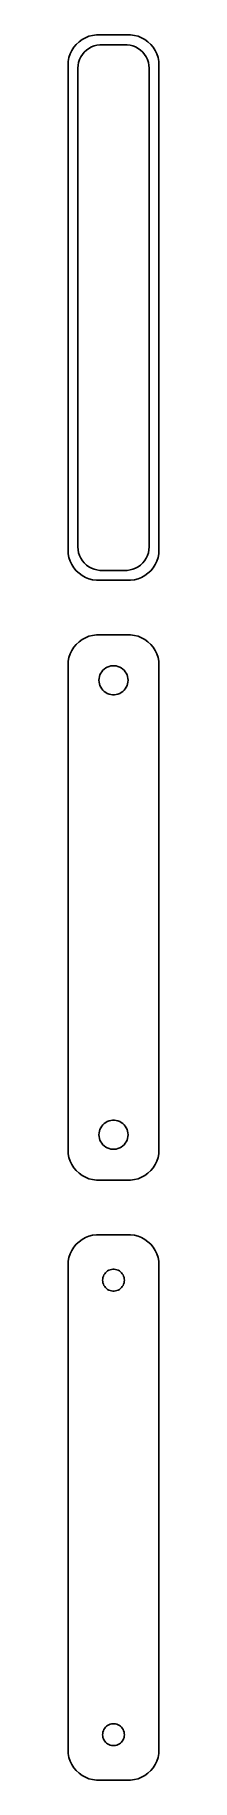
# Model space of a CAD drawing. Header units: metres. Extents: x -8 to 8, y 153 to 441.
import ezdxf

# ---------------------------------------------------------------- set-up
doc = ezdxf.new("R2010")
doc.units = ezdxf.units.M

msp = doc.modelspace()

# ---------------------------------------------------------------- linework, layer by layer
for p, q in [((-4.04507, 440.755), (-4.62889, 440.524)), ((-3.4369, 440.911), (-4.04507, 440.755)), ((-2.81395, 440.99), (-3.4369, 440.911)), ((2.81395, 440.99), (-2.81395, 440.99)), ((3.4369, 440.911), (2.81395, 440.99)), ((4.04507, 440.755), (3.4369, 440.911)), ((4.62889, 440.524), (4.04507, 440.755)), ((-7.14888, 437.841), (-7.34291, 437.243)), ((-6.88153, 438.409), (-7.14888, 437.841)), ((-6.54507, 438.939), (-6.88153, 438.409)), ((-6.14484, 439.423), (-6.54507, 438.939)), ((-5.68712, 439.853), (-6.14484, 439.423)), ((-5.17912, 440.222), (-5.68712, 439.853)), ((-5.3936, 437.366), (-5.13301, 437.776)), ((-4.62889, 440.524), (-5.17912, 440.222)), ((-5.13301, 437.776), (-4.82301, 438.151)), ((-4.82301, 438.151), (-4.46851, 438.484)), ((-4.46851, 438.484), (-4.07506, 438.77)), ((-4.07506, 438.77), (-3.64888, 439.004)), ((-3.64888, 439.004), (-3.1967, 439.183)), ((-3.1967, 439.183), (-2.72565, 439.304)), ((-2.72565, 439.304), (-2.24316, 439.365)), ((-2.24316, 439.365), (2.24316, 439.365)), ((2.24316, 439.365), (2.72565, 439.304)), ((2.72565, 439.304), (3.1967, 439.183)), ((3.1967, 439.183), (3.64888, 439.004)), ((3.64888, 439.004), (4.07506, 438.77)), ((4.07506, 438.77), (4.46851, 438.484)), ((4.46851, 438.484), (4.82301, 438.151)), ((5.17912, 440.222), (4.62889, 440.524)), ((4.82301, 438.151), (5.13301, 437.776)), ((5.13301, 437.776), (5.3936, 437.366)), ((5.68712, 439.853), (5.17912, 440.222)), ((6.14484, 439.423), (5.68712, 439.853)), ((6.54507, 438.939), (6.14484, 439.423)), ((6.88153, 438.409), (6.54507, 438.939)), ((7.14888, 437.841), (6.88153, 438.409)), ((7.34291, 437.243), (7.14888, 437.841)), ((-7.46057, 436.627), (-7.5, 436)), ((-7.5, 436), (-7.5, 356)), ((-7.34291, 437.243), (-7.46057, 436.627)), ((-5.87262, 435.5), (-5.84209, 435.985)), ((-5.87262, 356.5), (-5.87262, 435.5)), ((-5.84209, 435.985), (-5.75096, 436.463)), ((-5.75096, 436.463), (-5.60068, 436.926)), ((-5.60068, 436.926), (-5.3936, 437.366)), ((5.3936, 437.366), (5.60068, 436.926)), ((5.60068, 436.926), (5.75096, 436.463)), ((5.75096, 436.463), (5.84209, 435.985)), ((5.84209, 435.985), (5.87262, 435.5)), ((5.87262, 435.5), (5.87262, 356.5)), ((7.46057, 436.627), (7.34291, 437.243)), ((7.5, 436), (7.46057, 436.627)), ((7.5, 356), (7.5, 436)), ((-7.5, 356), (-7.46057, 355.373)), ((-7.46057, 355.373), (-7.34291, 354.757)), ((-7.34291, 354.757), (-7.14888, 354.159)), ((-5.84209, 356.015), (-5.87262, 356.5)), ((-5.75096, 355.537), (-5.84209, 356.015)), ((-5.60068, 355.074), (-5.75096, 355.537)), ((-5.3936, 354.634), (-5.60068, 355.074)), ((-5.13301, 354.224), (-5.3936, 354.634)), ((-4.82301, 353.849), (-5.13301, 354.224)), ((5.13301, 354.224), (4.82301, 353.849)), ((5.3936, 354.634), (5.13301, 354.224)), ((5.60068, 355.074), (5.3936, 354.634)), ((5.75096, 355.537), (5.60068, 355.074)), ((5.84209, 356.015), (5.75096, 355.537)), ((5.87262, 356.5), (5.84209, 356.015)), ((7.14888, 354.159), (7.34291, 354.757)), ((7.34291, 354.757), (7.46057, 355.373)), ((7.46057, 355.373), (7.5, 356)), ((-7.14888, 354.159), (-6.88153, 353.591)), ((-6.88153, 353.591), (-6.54507, 353.061)), ((-6.54507, 353.061), (-6.14484, 352.577)), ((-6.14484, 352.577), (-5.68712, 352.147)), ((-5.68712, 352.147), (-5.17912, 351.778)), ((-5.17912, 351.778), (-4.62889, 351.476)), ((-4.46851, 353.516), (-4.82301, 353.849)), ((-4.62889, 351.476), (-4.04507, 351.245)), ((-4.07506, 353.23), (-4.46851, 353.516)), ((-3.64888, 352.996), (-4.07506, 353.23)), ((-3.1967, 352.817), (-3.64888, 352.996)), ((-2.72565, 352.696), (-3.1967, 352.817)), ((-2.24316, 352.635), (-2.72565, 352.696)), ((2.24316, 352.635), (-2.24316, 352.635)), ((2.72565, 352.696), (2.24316, 352.635)), ((3.1967, 352.817), (2.72565, 352.696)), ((3.64888, 352.996), (3.1967, 352.817)), ((4.07506, 353.23), (3.64888, 352.996)), ((4.04507, 351.245), (4.62889, 351.476)), ((4.46851, 353.516), (4.07506, 353.23)), ((4.82301, 353.849), (4.46851, 353.516)), ((4.62889, 351.476), (5.17912, 351.778)), ((5.17912, 351.778), (5.68712, 352.147)), ((5.68712, 352.147), (6.14484, 352.577)), ((6.14484, 352.577), (6.54507, 353.061)), ((6.54507, 353.061), (6.88153, 353.591)), ((6.88153, 353.591), (7.14888, 354.159)), ((-4.04507, 351.245), (-3.4369, 351.089)), ((-3.4369, 351.089), (-2.81395, 351.01)), ((-2.81395, 351.01), (2.81395, 351.01)), ((2.81395, 351.01), (3.4369, 351.089)), ((3.4369, 351.089), (4.04507, 351.245)), ((-6.54507, 339.939), (-6.88153, 339.409)), ((-6.14484, 340.423), (-6.54507, 339.939)), ((-5.68712, 340.853), (-6.14484, 340.423)), ((-5.17912, 341.222), (-5.68712, 340.853)), ((-4.62889, 341.524), (-5.17912, 341.222)), ((-4.04507, 341.755), (-4.62889, 341.524)), ((-3.4369, 341.911), (-4.04507, 341.755)), ((-2.81395, 341.99), (-3.4369, 341.911)), ((2.81395, 341.99), (-2.81395, 341.99)), ((3.4369, 341.911), (2.81395, 341.99)), ((4.04507, 341.755), (3.4369, 341.911)), ((4.62889, 341.524), (4.04507, 341.755)), ((5.17912, 341.222), (4.62889, 341.524)), ((5.68712, 340.853), (5.17912, 341.222)), ((6.14484, 340.423), (5.68712, 340.853)), ((6.54507, 339.939), (6.14484, 340.423)), ((6.88153, 339.409), (6.54507, 339.939)), ((-7.46057, 337.627), (-7.5, 337)), ((-7.5, 337), (-7.5, 257)), ((-7.34291, 338.243), (-7.46057, 337.627)), ((-7.14888, 338.841), (-7.34291, 338.243)), ((-6.88153, 339.409), (-7.14888, 338.841)), ((7.14888, 338.841), (6.88153, 339.409)), ((7.34291, 338.243), (7.14888, 338.841)), ((7.46057, 337.627), (7.34291, 338.243)), ((7.5, 337), (7.46057, 337.627)), ((7.5, 257), (7.5, 337)), ((-2.39999, 334.5), (-2.38107, 334.801)), ((-2.38107, 334.199), (-2.39999, 334.5)), ((-2.38107, 334.801), (-2.32458, 335.097)), ((-2.32458, 333.903), (-2.38107, 334.199)), ((-2.32458, 335.097), (-2.23146, 335.383)), ((-2.23146, 335.383), (-2.10313, 335.656)), ((-2.10313, 335.656), (-1.94164, 335.911)), ((-1.94164, 335.911), (-1.74951, 336.143)), ((-1.74951, 336.143), (-1.52982, 336.349)), ((-1.52982, 336.349), (-1.28598, 336.526)), ((-1.28598, 336.526), (-1.02187, 336.672)), ((-1.02187, 336.672), (-0.741638, 336.783)), ((-0.741638, 336.783), (-0.449707, 336.857)), ((-0.449707, 336.857), (-0.150696, 336.895)), ((-0.150696, 336.895), (0.150696, 336.895)), ((0.150696, 336.895), (0.449707, 336.857)), ((0.449707, 336.857), (0.741638, 336.783)), ((0.741638, 336.783), (1.02187, 336.672)), ((1.02187, 336.672), (1.28598, 336.526)), ((1.28598, 336.526), (1.52982, 336.349)), ((1.52982, 336.349), (1.74951, 336.143)), ((1.74951, 336.143), (1.94164, 335.911)), ((1.94164, 335.911), (2.10313, 335.656)), ((2.10313, 335.656), (2.23146, 335.383)), ((2.23146, 335.383), (2.32458, 335.097)), ((2.32458, 335.097), (2.38107, 334.801)), ((2.38107, 334.199), (2.32458, 333.903)), ((2.38107, 334.801), (2.39999, 334.5)), ((2.39999, 334.5), (2.38107, 334.199)), ((-2.23146, 333.617), (-2.32458, 333.903)), ((-2.10313, 333.344), (-2.23146, 333.617)), ((-1.94164, 333.089), (-2.10313, 333.344)), ((-1.74951, 332.857), (-1.94164, 333.089)), ((-1.52982, 332.651), (-1.74951, 332.857)), ((-1.28598, 332.474), (-1.52982, 332.651)), ((-1.02187, 332.328), (-1.28598, 332.474)), ((-0.741638, 332.217), (-1.02187, 332.328)), ((-0.449707, 332.143), (-0.741638, 332.217)), ((-0.150696, 332.105), (-0.449707, 332.143)), ((0.150696, 332.105), (-0.150696, 332.105)), ((0.449707, 332.143), (0.150696, 332.105)), ((0.741638, 332.217), (0.449707, 332.143)), ((1.02187, 332.328), (0.741638, 332.217)), ((1.28598, 332.474), (1.02187, 332.328)), ((1.52982, 332.651), (1.28598, 332.474)), ((1.74951, 332.857), (1.52982, 332.651)), ((1.94164, 333.089), (1.74951, 332.857)), ((2.10313, 333.344), (1.94164, 333.089)), ((2.23146, 333.617), (2.10313, 333.344)), ((2.32458, 333.903), (2.23146, 333.617)), ((-2.39999, 259.5), (-2.38107, 259.801)), ((-2.38107, 259.199), (-2.39999, 259.5)), ((-2.38107, 259.801), (-2.32458, 260.097)), ((-2.32458, 258.903), (-2.38107, 259.199)), ((-2.32458, 260.097), (-2.23146, 260.383)), ((-2.23146, 260.383), (-2.10313, 260.656)), ((-2.10313, 260.656), (-1.94164, 260.911)), ((-1.94164, 260.911), (-1.74951, 261.143)), ((-1.74951, 261.143), (-1.52982, 261.349)), ((-1.52982, 261.349), (-1.28598, 261.526)), ((-1.28598, 261.526), (-1.02187, 261.672)), ((-1.02187, 261.672), (-0.741638, 261.783)), ((-0.741638, 261.783), (-0.449707, 261.857)), ((-0.449707, 261.857), (-0.150696, 261.895)), ((-0.150696, 261.895), (0.150696, 261.895)), ((0.150696, 261.895), (0.449707, 261.857)), ((0.449707, 261.857), (0.741638, 261.783)), ((0.741638, 261.783), (1.02187, 261.672)), ((1.02187, 261.672), (1.28598, 261.526)), ((1.28598, 261.526), (1.52982, 261.349)), ((1.52982, 261.349), (1.74951, 261.143)), ((1.74951, 261.143), (1.94164, 260.911)), ((1.94164, 260.911), (2.10313, 260.656)), ((2.10313, 260.656), (2.23146, 260.383)), ((2.23146, 260.383), (2.32458, 260.097)), ((2.32458, 260.097), (2.38107, 259.801)), ((2.38107, 259.199), (2.32458, 258.903)), ((2.38107, 259.801), (2.39999, 259.5)), ((2.39999, 259.5), (2.38107, 259.199)), ((-7.5, 257), (-7.46057, 256.373)), ((-7.46057, 256.373), (-7.34291, 255.757)), ((-2.23146, 258.617), (-2.32458, 258.903)), ((-2.10313, 258.344), (-2.23146, 258.617)), ((-1.94164, 258.089), (-2.10313, 258.344)), ((-1.74951, 257.857), (-1.94164, 258.089)), ((-1.52982, 257.651), (-1.74951, 257.857)), ((-1.28598, 257.474), (-1.52982, 257.651)), ((-1.02187, 257.328), (-1.28598, 257.474)), ((-0.741638, 257.217), (-1.02187, 257.328)), ((-0.449707, 257.143), (-0.741638, 257.217)), ((-0.150696, 257.105), (-0.449707, 257.143)), ((0.150696, 257.105), (-0.150696, 257.105)), ((0.449707, 257.143), (0.150696, 257.105)), ((0.741638, 257.217), (0.449707, 257.143)), ((1.02187, 257.328), (0.741638, 257.217)), ((1.28598, 257.474), (1.02187, 257.328)), ((1.52982, 257.651), (1.28598, 257.474)), ((1.74951, 257.857), (1.52982, 257.651)), ((1.94164, 258.089), (1.74951, 257.857)), ((2.10313, 258.344), (1.94164, 258.089)), ((2.23146, 258.617), (2.10313, 258.344)), ((2.32458, 258.903), (2.23146, 258.617)), ((7.34291, 255.757), (7.46057, 256.373)), ((7.46057, 256.373), (7.5, 257)), ((-7.34291, 255.757), (-7.14888, 255.159)), ((-7.14888, 255.159), (-6.88153, 254.591)), ((-6.88153, 254.591), (-6.54507, 254.061)), ((-6.54507, 254.061), (-6.14484, 253.577)), ((-6.14484, 253.577), (-5.68712, 253.147)), ((5.68712, 253.147), (6.14484, 253.577)), ((6.14484, 253.577), (6.54507, 254.061)), ((6.54507, 254.061), (6.88153, 254.591)), ((6.88153, 254.591), (7.14888, 255.159)), ((7.14888, 255.159), (7.34291, 255.757)), ((-5.68712, 253.147), (-5.17912, 252.778)), ((-5.17912, 252.778), (-4.62889, 252.476)), ((-4.62889, 252.476), (-4.04507, 252.245)), ((-4.04507, 252.245), (-3.4369, 252.089)), ((-3.4369, 252.089), (-2.81395, 252.01)), ((-2.81395, 252.01), (2.81395, 252.01)), ((2.81395, 252.01), (3.4369, 252.089)), ((3.4369, 252.089), (4.04507, 252.245)), ((4.04507, 252.245), (4.62889, 252.476)), ((4.62889, 252.476), (5.17912, 252.778)), ((5.17912, 252.778), (5.68712, 253.147)), ((-5.17912, 242.222), (-5.68712, 241.853)), ((-4.62889, 242.524), (-5.17912, 242.222)), ((-4.04507, 242.755), (-4.62889, 242.524)), ((-3.4369, 242.911), (-4.04507, 242.755)), ((-2.81395, 242.99), (-3.4369, 242.911)), ((2.81395, 242.99), (-2.81395, 242.99)), ((3.4369, 242.911), (2.81395, 242.99)), ((4.04507, 242.755), (3.4369, 242.911)), ((4.62889, 242.524), (4.04507, 242.755)), ((5.17912, 242.222), (4.62889, 242.524)), ((5.68712, 241.853), (5.17912, 242.222)), ((-7.34291, 239.243), (-7.46057, 238.627)), ((-7.14888, 239.841), (-7.34291, 239.243)), ((-6.88153, 240.409), (-7.14888, 239.841)), ((-6.54507, 240.939), (-6.88153, 240.409)), ((-6.14484, 241.423), (-6.54507, 240.939)), ((-5.68712, 241.853), (-6.14484, 241.423)), ((6.14484, 241.423), (5.68712, 241.853)), ((6.54507, 240.939), (6.14484, 241.423)), ((6.88153, 240.409), (6.54507, 240.939)), ((7.14888, 239.841), (6.88153, 240.409)), ((7.34291, 239.243), (7.14888, 239.841)), ((7.46057, 238.627), (7.34291, 239.243)), ((-7.46057, 238.627), (-7.5, 238)), ((-7.5, 238), (-7.5, 158)), ((-1.74344, 235.948), (-1.67358, 236.163)), ((-1.67358, 236.163), (-1.57735, 236.367)), ((-1.57735, 236.367), (-1.45622, 236.558)), ((-1.45622, 236.558), (-1.31213, 236.732)), ((-1.31213, 236.732), (-1.14735, 236.887)), ((-1.14735, 236.887), (-0.964478, 237.02)), ((-0.964478, 237.02), (-0.766388, 237.129)), ((-0.766388, 237.129), (-0.556229, 237.212)), ((-0.556229, 237.212), (-0.33728, 237.268)), ((-0.33728, 237.268), (-0.113022, 237.296)), ((-0.113022, 237.296), (0.113022, 237.296)), ((0.113022, 237.296), (0.33728, 237.268)), ((0.33728, 237.268), (0.556229, 237.212)), ((0.556229, 237.212), (0.766388, 237.129)), ((0.766388, 237.129), (0.964478, 237.02)), ((0.964478, 237.02), (1.14735, 236.887)), ((1.14735, 236.887), (1.31213, 236.732)), ((1.31213, 236.732), (1.45622, 236.558)), ((1.45622, 236.558), (1.57735, 236.367)), ((1.57735, 236.367), (1.67358, 236.163)), ((1.67358, 236.163), (1.74344, 235.948)), ((7.5, 238), (7.46057, 238.627)), ((7.5, 158), (7.5, 238)), ((-1.79999, 235.5), (-1.7858, 235.726)), ((-1.7858, 235.274), (-1.79999, 235.5)), ((-1.7858, 235.726), (-1.74344, 235.948)), ((-1.74344, 235.052), (-1.7858, 235.274)), ((-1.67358, 234.837), (-1.74344, 235.052)), ((-1.57735, 234.633), (-1.67358, 234.837)), ((-1.45622, 234.442), (-1.57735, 234.633)), ((-1.31213, 234.268), (-1.45622, 234.442)), ((-1.14735, 234.113), (-1.31213, 234.268)), ((-0.964478, 233.98), (-1.14735, 234.113)), ((-0.766388, 233.871), (-0.964478, 233.98)), ((-0.556229, 233.788), (-0.766388, 233.871)), ((-0.33728, 233.732), (-0.556229, 233.788)), ((-0.113022, 233.704), (-0.33728, 233.732)), ((0.113022, 233.704), (-0.113022, 233.704)), ((0.33728, 233.732), (0.113022, 233.704)), ((0.556229, 233.788), (0.33728, 233.732)), ((0.766388, 233.871), (0.556229, 233.788)), ((0.964478, 233.98), (0.766388, 233.871)), ((1.14735, 234.113), (0.964478, 233.98)), ((1.31213, 234.268), (1.14735, 234.113)), ((1.45622, 234.442), (1.31213, 234.268)), ((1.57735, 234.633), (1.45622, 234.442)), ((1.67358, 234.837), (1.57735, 234.633)), ((1.74344, 235.052), (1.67358, 234.837)), ((1.74344, 235.948), (1.7858, 235.726)), ((1.7858, 235.274), (1.74344, 235.052)), ((1.7858, 235.726), (1.79999, 235.5)), ((1.79999, 235.5), (1.7858, 235.274)), ((-1.67358, 161.163), (-1.57735, 161.367)), ((-1.57735, 161.367), (-1.45622, 161.558)), ((-1.45622, 161.558), (-1.31213, 161.732)), ((-1.31213, 161.732), (-1.14735, 161.887)), ((-1.14735, 161.887), (-0.964478, 162.02)), ((-0.964478, 162.02), (-0.766388, 162.129)), ((-0.766388, 162.129), (-0.556229, 162.212)), ((-0.556229, 162.212), (-0.33728, 162.268)), ((-0.33728, 162.268), (-0.113022, 162.296)), ((-0.113022, 162.296), (0.113022, 162.296)), ((0.113022, 162.296), (0.33728, 162.268)), ((0.33728, 162.268), (0.556229, 162.212)), ((0.556229, 162.212), (0.766388, 162.129)), ((0.766388, 162.129), (0.964478, 162.02)), ((0.964478, 162.02), (1.14735, 161.887)), ((1.14735, 161.887), (1.31213, 161.732)), ((1.31213, 161.732), (1.45622, 161.558)), ((1.45622, 161.558), (1.57735, 161.367)), ((1.57735, 161.367), (1.67358, 161.163)), ((-1.79999, 160.5), (-1.7858, 160.726)), ((-1.7858, 160.274), (-1.79999, 160.5)), ((-1.7858, 160.726), (-1.74344, 160.948)), ((-1.74344, 160.052), (-1.7858, 160.274)), ((-1.74344, 160.948), (-1.67358, 161.163)), ((-1.67358, 159.837), (-1.74344, 160.052)), ((-1.57735, 159.633), (-1.67358, 159.837)), ((-1.45622, 159.442), (-1.57735, 159.633)), ((-1.31213, 159.268), (-1.45622, 159.442)), ((-1.14735, 159.113), (-1.31213, 159.268)), ((-0.964478, 158.98), (-1.14735, 159.113)), ((-0.766388, 158.871), (-0.964478, 158.98)), ((-0.556229, 158.788), (-0.766388, 158.871)), ((-0.33728, 158.732), (-0.556229, 158.788)), ((-0.113022, 158.704), (-0.33728, 158.732)), ((0.113022, 158.704), (-0.113022, 158.704)), ((0.33728, 158.732), (0.113022, 158.704)), ((0.556229, 158.788), (0.33728, 158.732)), ((0.766388, 158.871), (0.556229, 158.788)), ((0.964478, 158.98), (0.766388, 158.871)), ((1.14735, 159.113), (0.964478, 158.98)), ((1.31213, 159.268), (1.14735, 159.113)), ((1.45622, 159.442), (1.31213, 159.268)), ((1.57735, 159.633), (1.45622, 159.442)), ((1.67358, 159.837), (1.57735, 159.633)), ((1.67358, 161.163), (1.74344, 160.948)), ((1.74344, 160.052), (1.67358, 159.837)), ((1.74344, 160.948), (1.7858, 160.726)), ((1.7858, 160.274), (1.74344, 160.052)), ((1.7858, 160.726), (1.79999, 160.5)), ((1.79999, 160.5), (1.7858, 160.274)), ((-7.5, 158), (-7.46057, 157.373)), ((-7.46057, 157.373), (-7.34291, 156.757)), ((-7.34291, 156.757), (-7.14888, 156.159)), ((-7.14888, 156.159), (-6.88153, 155.591)), ((-6.88153, 155.591), (-6.54507, 155.061)), ((6.54507, 155.061), (6.88153, 155.591)), ((6.88153, 155.591), (7.14888, 156.159)), ((7.14888, 156.159), (7.34291, 156.757)), ((7.34291, 156.757), (7.46057, 157.373)), ((7.46057, 157.373), (7.5, 158)), ((-6.54507, 155.061), (-6.14484, 154.577)), ((-6.14484, 154.577), (-5.68712, 154.147)), ((-5.68712, 154.147), (-5.17912, 153.778)), ((-5.17912, 153.778), (-4.62889, 153.476)), ((-4.62889, 153.476), (-4.04507, 153.245)), ((-4.04507, 153.245), (-3.4369, 153.089)), ((-3.4369, 153.089), (-2.81395, 153.01)), ((-2.81395, 153.01), (2.81395, 153.01)), ((2.81395, 153.01), (3.4369, 153.089)), ((3.4369, 153.089), (4.04507, 153.245)), ((4.04507, 153.245), (4.62889, 153.476)), ((4.62889, 153.476), (5.17912, 153.778)), ((5.17912, 153.778), (5.68712, 154.147)), ((5.68712, 154.147), (6.14484, 154.577)), ((6.14484, 154.577), (6.54507, 155.061))]:
    msp.add_line(p, q)

doc.saveas('drawing.dxf')
